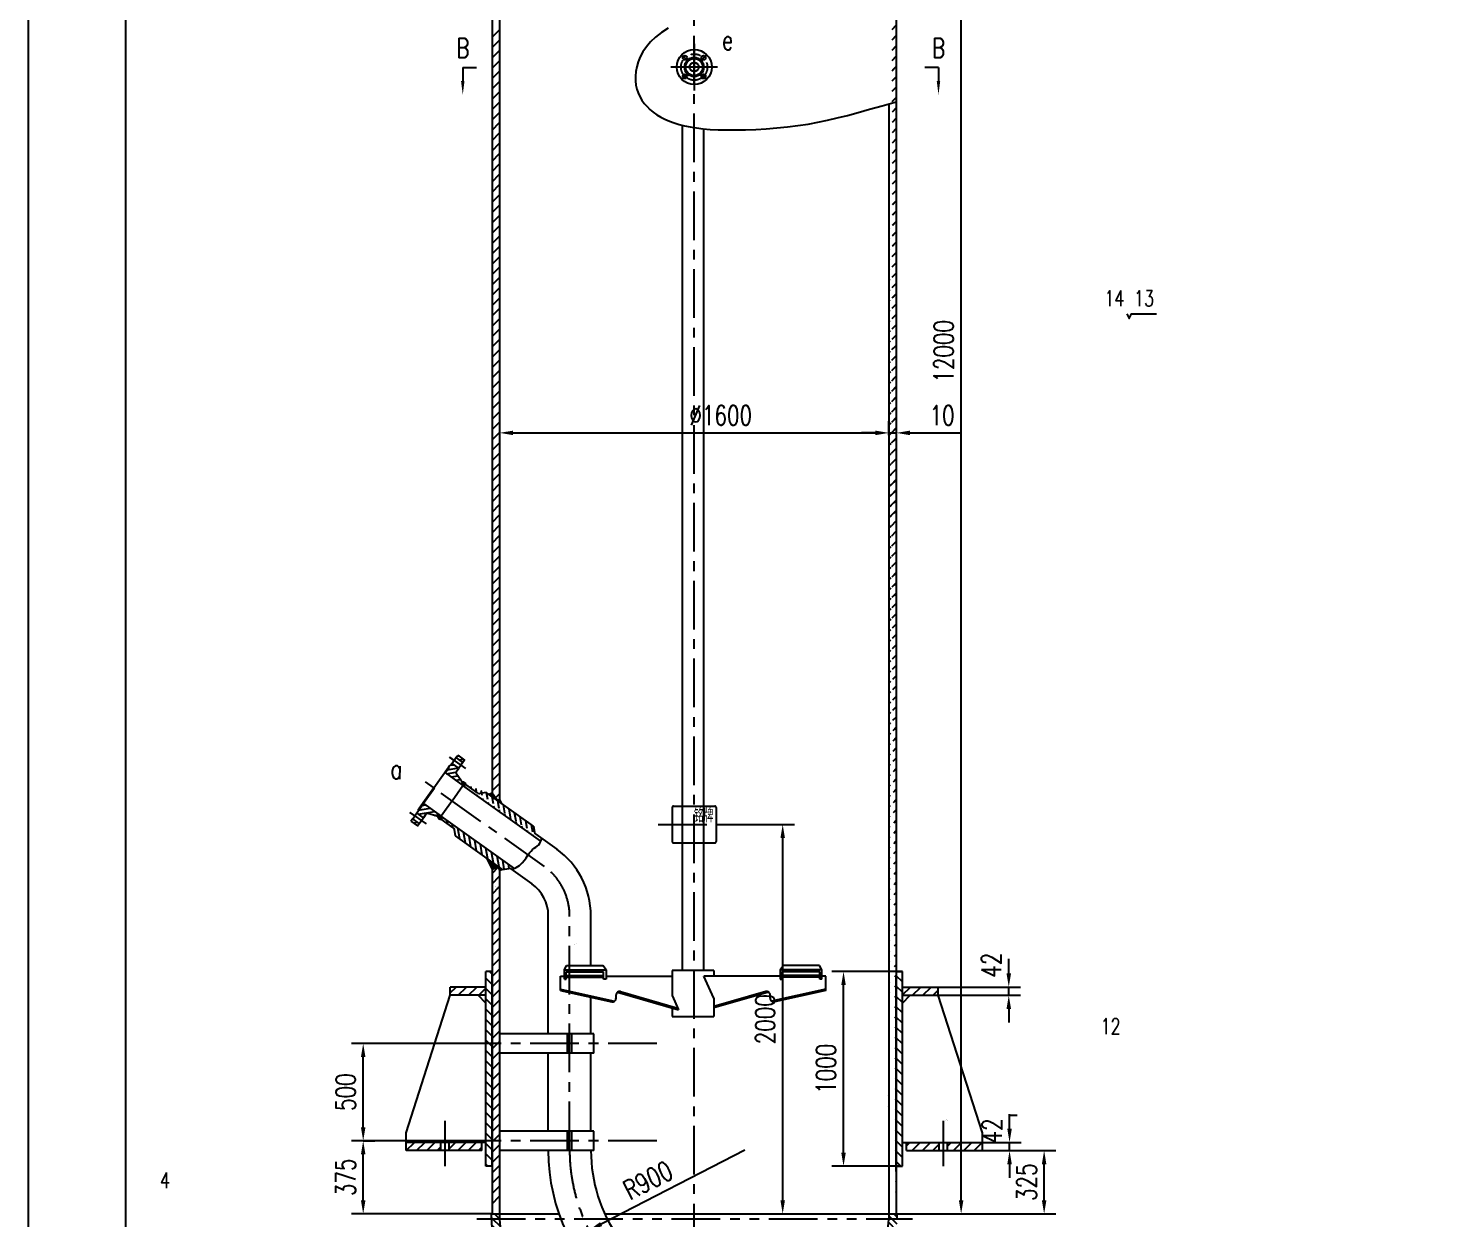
# Model space of a CAD drawing. Header units: millimetres. Extents: x 0 to 11880, y 0 to 16820.
# Drawn here: x 0 to 7265, y 4334 to 10449 of the extents above; entities that cross this region are included whole.
import ezdxf
from ezdxf.enums import TextEntityAlignment as Align

# ---------------------------------------------------------------- set-up
doc = ezdxf.new("R2010")
doc.units = ezdxf.units.MM
doc.header["$LTSCALE"] = 200
doc.header["$MEASUREMENT"] = 0
doc.linetypes.add('CENTER', pattern=[2, 1.25, -0.25, 0.25, -0.25])
doc.linetypes.add('PHANTOM', pattern=[2.5, 1.25, -0.25, 0.25, -0.25, 0.25, -0.25])
doc.layers.get('0').update_dxf_attribs({"linetype": 'CONTINUOUS'})
doc.layers.get('DEFPOINTS').update_dxf_attribs({"linetype": 'CONTINUOUS'})
for name, color, linetype in [('YHBORD', 7, 'CONTINUOUS'), ('YHCENTER', 4, 'CENTER'), ('YHDIM', 1, 'CONTINUOUS'), ('YHJH', 1, 'CONTINUOUS'), ('YHPHANTOM', 6, 'PHANTOM'), ('YHPMX', 1, 'CONTINUOUS'), ('YHSOLID', 7, 'CONTINUOUS'), ('YHTHIN', 1, 'CONTINUOUS')]:
    doc.layers.add(name, color=color, linetype=linetype)
doc.styles.add('UMHZ', font='ROMANS.shx', dxfattribs={"width": 0.75, "bigfont": 'gbcbig.shx'})
doc.dimstyles.get("Standard").update_dxf_attribs({"dimtxt": 0.18, "dimasz": 0.18, "dimexe": 0.18, "dimexo": 0.0625, "dimgap": 0.09, "dimtad": 0, "dimtih": 1, "dimtoh": 1, "dimdec": 4, "dimzin": 0, "dimdsep": 46, "dimtxsty": 'Standard', "dimcen": 0.09, "dimadec": 0, "dimazin": 0, "dimtfac": 1, "dimtdec": 4, "dimtofl": 0, "dimtmove": 0, "dimatfit": 3, "dimfxl": 0, "dimtolj": 1, "dimtzin": 0, "dimarcsym": 0})
pattern_1 = [(9.49962, (22137.301, 9903.055), (3.30082, -19.725734), [])]
pattern_2 = [(99.4996, (5477.725, 2396.76), (-24.65717, -4.12602), [])]
pattern_3 = [(45, (-434.774, 1222.16), (-26.5165, 26.5165), [])]
pattern_4 = [(135, (263.512, 1222.16), (-17.67767, -17.67767), [])]

# ---------------------------------------------------------------- blocks, each defined once
blk = doc.blocks.new('A$C45862EBF')
at = {"layer": 'YHCENTER'}
for p, q in [((120, 240), (120, 0)), ((60, 180), (84.6, 155.4)), ((180, 180), (155.4, 155.4)), ((240, 120), (0, 120)), ((60, 60), (84.6, 84.6)), ((180, 60), (155.4, 84.6))]:
    blk.add_line(p, q, dxfattribs=at)
blk.add_circle((120, 120), 67.5, dxfattribs=at)
at = {"layer": 'YHSOLID'}
for centre, radius in [((120, 120), 90), ((72.3, 167.7), 11), ((120, 120), 49.5), ((120, 120), 44), ((167.7, 167.7), 11), ((72.3, 72.3), 11), ((120, 120), 23.5), ((167.7, 72.3), 11)]:
    blk.add_circle(centre, radius, dxfattribs=at)
blk = doc.blocks.new('*D101')
at = {"layer": 'DEFPOINTS', "color": 0}
for p in [(4964.3, 4683.5), (5217.8, 4683.5), (4526.3, 4358.5)]:
    blk.add_point(p, dxfattribs=at)
at = {"layer": 'YHDIM', "color": 1, "lineweight": -2}
for p, q in [((4964.3, 4683.5), (5277.8, 4683.5)), ((5217.8, 4428.5), (5217.8, 4613.5)), ((4526.3, 4358.5), (5277.8, 4358.5))]:
    blk.add_line(p, q, dxfattribs=at)
at = {"layer": 'YHDIM', "color": 1}
for points in [[(5206.1, 4613.5), (5229.4, 4613.5), (5217.8, 4683.5)], [(5206.1, 4428.5), (5229.4, 4428.5), (5217.8, 4358.5)]]:
    blk.add_solid(points, dxfattribs=at)
blk = doc.blocks.new('*D102')
at = {"layer": 'DEFPOINTS', "color": 0}
for p in [(4187.3, 5603.5), (4490.4, 5603.5), (4482, 4603.5)]:
    blk.add_point(p, dxfattribs=at)
at = {"layer": 'YHDIM', "color": 1, "lineweight": -2}
for p, q in [((4490.4, 5603.5), (4127.3, 5603.5)), ((4187.3, 4673.5), (4187.3, 5533.5)), ((4482, 4603.5), (4127.3, 4603.5))]:
    blk.add_line(p, q, dxfattribs=at)
at = {"layer": 'YHDIM', "color": 1}
for points in [[(4175.6, 5533.5), (4199, 5533.5), (4187.3, 5603.5)], [(4175.6, 4673.5), (4199, 4673.5), (4187.3, 4603.5)]]:
    blk.add_solid(points, dxfattribs=at)
blk = doc.blocks.new('*D103')
at = {"layer": 'DEFPOINTS', "color": 0}
for p in [(4900.4, 4725.5), (5040.1, 4725.5), (4900.4, 4683.5)]:
    blk.add_point(p, dxfattribs=at)
at = {"layer": 'YHDIM', "color": 1, "lineweight": -2}
for p, q in [((5040.1, 4795.5), (5040.1, 4865.5)), ((5040.1, 4865.5), (5080.1, 4865.5)), ((4900.4, 4725.5), (5100.1, 4725.5)), ((5040.1, 4683.5), (5040.1, 4725.5)), ((4900.4, 4683.5), (5100.1, 4683.5)), ((5040.1, 4613.5), (5040.1, 4543.5))]:
    blk.add_line(p, q, dxfattribs=at)
at = {"layer": 'YHDIM', "color": 1}
for points in [[(5028.5, 4795.5), (5051.8, 4795.5), (5040.1, 4725.5)], [(5028.5, 4613.5), (5051.8, 4613.5), (5040.1, 4683.5)]]:
    blk.add_solid(points, dxfattribs=at)
blk = doc.blocks.new('*D104')
at = {"layer": 'DEFPOINTS', "color": 0}
for p in [(4673.4, 5523.5), (5036.2, 5523.5), (4673.4, 5481.5)]:
    blk.add_point(p, dxfattribs=at)
at = {"layer": 'YHDIM', "color": 1, "lineweight": -2}
for p, q in [((5036.2, 5593.5), (5036.2, 5663.5)), ((4673.4, 5523.5), (5096.2, 5523.5)), ((5036.2, 5481.5), (5036.2, 5523.5)), ((4673.4, 5481.5), (5096.2, 5481.5)), ((5036.2, 5411.5), (5036.2, 5341.5))]:
    blk.add_line(p, q, dxfattribs=at)
at = {"layer": 'YHDIM', "color": 1}
for points in [[(5024.6, 5593.5), (5047.9, 5593.5), (5036.2, 5523.5)], [(5024.6, 5411.5), (5047.9, 5411.5), (5036.2, 5481.5)]]:
    blk.add_solid(points, dxfattribs=at)
blk = doc.blocks.new('*D105')
at = {"layer": 'DEFPOINTS', "color": 0}
for p in [(1720.3, 4733.5), (2420.4, 4733.5), (2378.4, 4358.5)]:
    blk.add_point(p, dxfattribs=at)
at = {"layer": 'YHDIM', "color": 1, "lineweight": -2}
for p, q in [((2420.4, 4733.5), (1660.3, 4733.5)), ((1720.3, 4428.5), (1720.3, 4663.5)), ((2378.4, 4358.5), (1660.3, 4358.5))]:
    blk.add_line(p, q, dxfattribs=at)
at = {"layer": 'YHDIM', "color": 1}
for points in [[(1708.6, 4663.5), (1732, 4663.5), (1720.3, 4733.5)], [(1708.6, 4428.5), (1732, 4428.5), (1720.3, 4358.5)]]:
    blk.add_solid(points, dxfattribs=at)
blk = doc.blocks.new('*D106')
at = {"layer": 'DEFPOINTS', "color": 0}
for p in [(1720.3, 5233.5), (2350.4, 5233.5), (1720.3, 4733.5)]:
    blk.add_point(p, dxfattribs=at)
at = {"layer": 'YHDIM', "color": 1, "lineweight": -2}
for p, q in [((2350.4, 5233.5), (1660.3, 5233.5)), ((1720.3, 4803.5), (1720.3, 5163.5)), ((1720.3, 4733.5), (1780.3, 4733.5))]:
    blk.add_line(p, q, dxfattribs=at)
at = {"layer": 'YHDIM', "color": 1}
for points in [[(1708.6, 5163.5), (1732, 5163.5), (1720.3, 5233.5)], [(1708.6, 4803.5), (1732, 4803.5), (1720.3, 4733.5)]]:
    blk.add_solid(points, dxfattribs=at)
blk = doc.blocks.new('*D114')
at = {"layer": 'DEFPOINTS', "color": 0}
for p in [(3533.9, 6358.5), (3875, 6358.5), (3420.4, 4358.5)]:
    blk.add_point(p, dxfattribs=at)
at = {"layer": 'YHDIM', "color": 1, "lineweight": -2}
for p, q in [((3533.9, 6358.5), (3935, 6358.5)), ((3875, 4428.5), (3875, 6288.5)), ((3420.4, 4358.5), (3935, 4358.5))]:
    blk.add_line(p, q, dxfattribs=at)
at = {"layer": 'YHDIM', "color": 1}
for points in [[(3863.4, 6288.5), (3886.7, 6288.5), (3875, 6358.5)], [(3863.4, 4428.5), (3886.7, 4428.5), (3875, 4358.5)]]:
    blk.add_solid(points, dxfattribs=at)
blk = doc.blocks.new('*D118')
at = {"layer": 'DEFPOINTS', "color": 0}
for p in [(2420.4, 8373), (4420.4, 8370.4), (4420.4, 8357.8)]:
    blk.add_point(p, dxfattribs=at)
at = {"layer": 'YHDIM', "color": 1, "lineweight": -2}
for p, q in [((4420.4, 8357.8), (4420.4, 8430.4)), ((2420.4, 8373), (2420.4, 8310.4)), ((2490.4, 8370.4), (4350.4, 8370.4))]:
    blk.add_line(p, q, dxfattribs=at)
at = {"layer": 'YHDIM', "color": 1}
for points in [[(2490.4, 8382), (2490.4, 8358.7), (2420.4, 8370.4)], [(4350.4, 8382), (4350.4, 8358.7), (4420.4, 8370.4)]]:
    blk.add_solid(points, dxfattribs=at)
blk = doc.blocks.new('*D119')
at = {"layer": 'DEFPOINTS', "color": 0, "ltscale": 100}
for p in [(4420.4, 8370.4), (4458.4, 8395.8), (4458.4, 8370.4)]:
    blk.add_point(p, dxfattribs=at)
at = {"layer": 'YHDIM', "color": 1, "lineweight": -2, "ltscale": 100}
for p, q in [((4420.4, 8370.4), (4420.4, 8430.4)), ((4350.4, 8370.4), (4280.4, 8370.4)), ((4420.4, 8370.4), (4458.4, 8370.4)), ((4458.4, 8395.8), (4458.4, 8310.4)), ((4528.4, 8370.4), (4789.1, 8370.4))]:
    blk.add_line(p, q, dxfattribs=at)
at = {"layer": 'YHDIM', "color": 1, "ltscale": 100}
for points in [[(4350.4, 8382), (4350.4, 8358.7), (4420.4, 8370.4)], [(4528.4, 8382), (4528.4, 8358.7), (4458.4, 8370.4)]]:
    blk.add_solid(points, dxfattribs=at)
at = {"layer": 'YHDIM', "color": 3, "ltscale": 100, "insert": (4693.8, 8460.4), "char_height": 100, "attachment_point": 5, "style": 'UMHZ'}
blk.add_mtext('10', dxfattribs=at)
blk = doc.blocks.new('*D120')
at = {"layer": 'DEFPOINTS', "color": 0}
for p in [(3680.4, 4685.5), (2880, 4273.9)]:
    blk.add_point(p, dxfattribs=at)
at = {"layer": 'YHDIM', "color": 1, "lineweight": -2}
blk.add_line((3680.4, 4685.5), (2942.3, 4305.9), dxfattribs=at)
at = {"layer": 'YHDIM', "color": 1}
blk.add_solid([(2937, 4316.3), (2947.6, 4295.6), (2880, 4273.9)], dxfattribs=at)
at = {"layer": 'YHDIM', "color": 3, "insert": (3183.4, 4531.1), "char_height": 100, "attachment_point": 5, "rotation": 27.21559, "style": 'UMHZ'}
blk.add_mtext('R900', dxfattribs=at)
blk = doc.blocks.new('*D121')
at = {"layer": 'DEFPOINTS', "color": 0}
for p in [(4344.5, 14974.5), (4791.5, 14974.5), (4344.5, 4358.5)]:
    blk.add_point(p, dxfattribs=at)
at = {"layer": 'YHSOLID', "color": 1, "lineweight": -2}
for p, q in [((4344.5, 14974.5), (4851.5, 14974.5)), ((4791.5, 4428.5), (4791.5, 14904.5)), ((4344.5, 4358.5), (4851.5, 4358.5))]:
    blk.add_line(p, q, dxfattribs=at)
at = {"layer": 'YHSOLID', "color": 1}
for points in [[(4779.8, 14904.5), (4803.1, 14904.5), (4791.5, 14974.5)], [(4779.8, 4428.5), (4803.1, 4428.5), (4791.5, 4358.5)]]:
    blk.add_solid(points, dxfattribs=at)
at = {"layer": 'YHSOLID', "color": 3, "insert": (4701.5, 8789.3), "char_height": 100, "attachment_point": 5, "rotation": 90, "style": 'UMHZ'}
blk.add_mtext('12000', dxfattribs=at)

msp = doc.modelspace()

# ---------------------------------------------------------------- hatches: boundary and pattern name
at = {"layer": 'YHPMX'}
h = msp.add_hatch(dxfattribs=at)
h.set_pattern_fill('LINE', color=256, scale=300, angle=45, style=0)
h.set_pattern_definition(pattern_3)
edge = h.paths.add_edge_path()
edge.add_line((4458.4, 14974.54), (4458.4, 4358.54))
edge.add_line((4420.4, 14974.54), (4420.4, 10710.38))
h = msp.add_hatch(dxfattribs=at)
h.set_pattern_fill('LINE', color=256, scale=300, angle=45, style=0)
h.set_pattern_definition(pattern_3)
edge = h.paths.add_edge_path()
edge.add_line((4420.4, 10059.9), (4420.4, 4333.54))
edge.add_line((4458.4, 14974.54), (4458.4, 4358.54))
h = msp.add_hatch(dxfattribs=at)
h.set_pattern_fill('ANSI37', color=256, scale=10, angle=54.499615, style=0)
h.set_pattern_definition([(189.499615, (7856.096, 5731.0654), (-0.20630123, 1.2328584), []), (99.499615, (7856.096, 5731.0654), (1.2328584, 0.20630123), [])])
h.paths.add_polyline_path([(2248.02, 6564.29, 0.4510519), (2232.14, 6575.62), (2232.56, 6559.41)])
h = msp.add_hatch(dxfattribs=at)
h.set_pattern_fill('LINE', color=256, scale=200, angle=99.499615, style=0)
h.set_pattern_definition(pattern_2)
edge = h.paths.add_edge_path()
edge.add_line((2594.86, 6350.05), (2352.61, 6522.85))
edge.add_arc((2318.6, 6532.37), 15, 234.499615, 279.499615)
edge.add_line((2309.89, 6520.16), (2248.02, 6564.29))
edge.add_line((2352.61, 6522.85), (2321.08, 6517.58))
edge.add_line((2633.34, 6273.47), (2232.53, 6559.37))
edge.add_line((2606.22, 6308.78), (2714.22, 6231.75))
edge.add_arc((2614.94, 6320.99), 15, 189.499616, 234.499616)
edge.add_line((2594.86, 6350.05), (2600.14, 6318.52))
at = {"layer": 'YHPMX', "ltscale": 100}
h = msp.add_hatch(dxfattribs=at)
h.set_pattern_fill('ANSI31', color=256, style=0)
h.set_pattern_definition([(45, (-413.7415, 0), (-0.0883883476, 0.0883883476), [])])
h.paths.add_polyline_path([(2382.4, 6520.32), (2365.75, 6513.48), (2407.93, 6483.39)])
h.paths.add_polyline_path([(2420.4, 6486.77), (2407.93, 6483.39), (2428.3, 6468.86)])
h.paths.add_polyline_path([(2351.57, 6188.26), (2382.4, 6127.93), (2410.87, 6144.27), (2413.23, 6142.57), (2420.4, 6122.11), (2434.04, 6129.43)])
at = {"layer": 'YHPMX'}
h = msp.add_hatch(dxfattribs=at)
h.set_pattern_fill('ANSI37', color=256, scale=10, angle=54.499615, style=0)
h.set_pattern_definition([(99.499615, (4734.4181, 1354.6965), (-1.2328584, -0.20630123), []), (189.499615, (4734.4181, 1354.6965), (0.20630123, -1.2328584), [])])
h.paths.add_polyline_path([(2120.42, 6402.21), (2104.97, 6397.32, 0.4510519), (2120.84, 6386)])
h = msp.add_hatch(dxfattribs=at)
h.set_pattern_fill('LINE', color=256, scale=200, angle=99.499615, style=0)
h.set_pattern_definition(pattern_2)
edge = h.paths.add_edge_path()
edge.add_line((2484.41, 6126.67), (2497.64, 6133.2))
edge.add_line((2497.64, 6133.2), (2120.48, 6402.23))
edge.add_line((2120.48, 6402.23), (2120.42, 6402.21))
edge.add_line((2120.42, 6402.21), (2120.84, 6386))
edge.add_line((2120.84, 6386), (2182.72, 6341.87))
edge.add_arc((2174, 6329.66), 15, 9.499615, 54.499615, ccw=False)
edge.add_line((2188.8, 6332.13), (2194.08, 6300.6))
edge.add_line((2194.08, 6300.6), (2436.33, 6127.8))
edge.add_line((2436.33, 6127.8), (2467.86, 6133.07))
edge.add_arc((2470.34, 6118.28), 15, 54.499616, 99.499616, ccw=False)
edge.add_line((2479.05, 6130.49), (2484.41, 6126.67))
h = msp.add_hatch(dxfattribs=at)
h.set_pattern_fill('LINE', color=256, scale=300, angle=135, style=0)
h.set_pattern_definition([(135, (-434.774, 1247.16), (-26.5165, -26.5165), [])])
h.paths.add_polyline_path([(2382.4, 5233.54), (2350.4, 5233.54), (2350.4, 4733.54), (2382.4, 4733.54)])
h.paths.add_polyline_path([(2382.4, 5603.54), (2350.4, 5603.54), (2350.4, 5233.54), (2382.4, 5233.54)])
h.paths.add_polyline_path([(2350.4, 4603.54), (2382.4, 4603.54), (2382.4, 4733.54), (2350.4, 4733.54)])
h.paths.add_polyline_path([(4490.4, 5603.54), (4458.4, 5603.54), (4458.4, 4603.54), (4490.4, 4603.54)])
h = msp.add_hatch(dxfattribs=at)
h.set_pattern_fill('LINE', color=256, scale=300, angle=45, style=0)
h.set_pattern_definition([(45, (-434.774, 1247.16), (-26.5165, 26.5165), [])])
h.paths.add_polyline_path([(2350.4, 5481.54), (2350.4, 5523.54), (2167.4, 5523.54), (2167.4, 5481.54)])
h.paths.add_polyline_path([(2330.4, 4683.54), (2330.4, 4725.54), (2161.4, 4725.54), (2161.4, 4683.54)])
h.paths.add_polyline_path([(1940.4, 4725.54), (1940.4, 4683.54), (2119.4, 4683.54), (2119.4, 4725.54)])
h.paths.add_polyline_path([(4679.4, 4683.54), (4679.4, 4725.54), (4510.4, 4725.54), (4510.4, 4683.54)])
h.paths.add_polyline_path([(4900.4, 4683.54), (4900.4, 4725.54), (4721.4, 4725.54), (4721.4, 4683.54)])
h.paths.add_polyline_path([(4490.4, 5523.54), (4490.4, 5481.54), (4673.39, 5481.54), (4673.39, 5523.54)])
h = msp.add_hatch(dxfattribs=at)
h.set_pattern_fill('LINE', color=256, scale=200, angle=135, style=0)
h.set_pattern_definition(pattern_4)
h.paths.add_polyline_path([(4420.4, 4358.54), (4420.4, 4333.54), (4462.4, 4333.54), (4462.4, 4358.54)])
h.paths.add_polyline_path([(2378.4, 4358.54), (2378.4, 4333.54), (2420.4, 4333.54), (2420.4, 4358.54)])
h = msp.add_hatch(dxfattribs=at)
h.set_pattern_fill('LINE', color=256, scale=200, angle=135, style=0)
h.set_pattern_definition(pattern_4)
edge = h.paths.add_edge_path()
edge.add_spline(control_points=[(3684.72, 3808.94), (3696.84, 3810.56), (3708.9, 3812.3), (3765.57, 3821.02), (3809.34, 3829.43), (3893.47, 3849.01), (3933.88, 3860.11), (4011.31, 3884.92), (4048.35, 3898.6), (4120.54, 3929.21), (4155.49, 3946.26), (4225.96, 3985.86), (4260.63, 4008.85), (4322.66, 4057.9), (4350.02, 4083.96), (4386.71, 4127.27), (4398.77, 4143.59), (4419.94, 4177.08), (4429.06, 4194.24), (4442.61, 4225.71), (4447.61, 4239.89), (4455.5, 4268.57), (4458.39, 4283.07), (4461.66, 4309.58), (4462.4, 4321.56), (4462.4, 4333.54)], knot_values=[1.8325176, 1.8325176, 1.8325176, 1.8325176, 1.8693223, 1.8693223, 2.0063448, 2.0063448, 2.1406468, 2.1406468, 2.2740956, 2.2740956, 2.4144786, 2.4144786, 2.5777346, 2.5777346, 2.7409906, 2.7409906, 2.8353089, 2.8353089, 2.9296273, 2.9296273, 3.0048379, 3.0048379, 3.0800486, 3.0800486, 3.1415926, 3.1415926, 3.1415926, 3.1415926], degree=3, periodic=0)
edge.add_line((4462.4, 4333.54), (4462.4, 4333.54))
edge.add_line((4462.4, 4333.54), (4420.4, 4333.54))
edge.add_ellipse((3420.4, 4333.54), major_axis=(-1000, 0), ratio=0.5, start_angle=90, end_angle=180, ccw=False)
edge.add_line((3695.16, 3852.84), (3679.48, 3825.69))
edge.add_arc((3672.17, 3828.94), 8, 271.640107, 336.072745, ccw=False)
edge.add_line((3672.4, 3820.94), (3672.4, 3818.94))
edge.add_arc((3672.62, 3810.94), 8, 35.698613, 91.610019, ccw=False)
edge.add_line((3679.12, 3815.61), (3684.72, 3808.94))
edge = h.paths.add_edge_path()
edge.add_spline(control_points=[(2378.4, 4333.54), (2378.4, 4320.8), (2379.23, 4308.06), (2382.9, 4280.07), (2386.12, 4264.85), (2394.86, 4234.79), (2400.4, 4219.94), (2413.67, 4190.74), (2421.41, 4176.39), (2438.95, 4148.29), (2448.76, 4134.52), (2470.33, 4107.64), (2482.1, 4094.52), (2520.16, 4056.16), (2549.22, 4031.95), (2613.93, 3986.5), (2649.57, 3965.26), (2717.74, 3930.57), (2749.09, 3916.46), (2814.77, 3890.31), (2849.1, 3878.27), (2925.14, 3854.92), (2967.21, 3843.93), (3054.49, 3824.83), (3099.74, 3816.77), (3149.25, 3809.87), (3152.66, 3809.4), (3156.08, 3808.94)], knot_values=[0, 0, 0, 0, 0.0654527, 0.0654527, 0.1444751, 0.1444751, 0.2234975, 0.2234975, 0.3025199, 0.3025199, 0.3815423, 0.3815423, 0.4605647, 0.4605647, 0.6186094, 0.6186094, 0.7766542, 0.7766542, 0.8983135, 0.8983135, 1.0199727, 1.0199727, 1.1583074, 1.1583074, 1.2986968, 1.2986968, 1.309076, 1.309076, 1.309076, 1.309076], degree=3, periodic=0)
edge.add_line((3156.08, 3808.94), (3161.68, 3815.61))
edge.add_arc((3168.17, 3810.94), 8, 88.389981, 144.301387, ccw=False)
edge.add_line((3168.4, 3818.94), (3168.4, 3820.94))
edge.add_arc((3168.63, 3828.94), 8, 203.927255, 268.359893, ccw=False)
edge.add_line((3161.32, 3825.69), (3145.68, 3852.78))
edge.add_ellipse((3420.4, 4333.54), major_axis=(-1000, 0), ratio=0.5, start_angle=0, end_angle=74.054474, ccw=False)
edge.add_line((2420.4, 4333.54), (2378.4, 4333.54))
at = {"layer": 'YHTHIN'}
h = msp.add_hatch(dxfattribs=at)
h.set_pattern_fill('U', color=256, scale=20, angle=99.499615, style=0, pattern_type=0)
h.set_pattern_definition(pattern_1)
h.paths.add_polyline_path([(2206.62, 6714.2), (2240.81, 6689.81), (2232.1, 6677.59), (2197.91, 6701.98)])
h.paths.add_polyline_path([(1965.63, 6376.34), (1999.82, 6351.95), (2008.53, 6364.16), (1974.34, 6388.55)])
h = msp.add_hatch(dxfattribs=at)
h.set_pattern_fill('U', color=256, scale=20, angle=99.499615, style=0, pattern_type=0)
h.set_pattern_definition(pattern_1)
edge = h.paths.add_edge_path()
edge.add_line((2228.71, 6578.13), (2227.39, 6579.07))
edge.add_ellipse((2232.04, 6585.58), major_axis=(-1.32, 7.89), ratio=1, start_angle=115.464924, end_angle=135, ccw=False)
edge.add_line((2225.48, 6581), (2197.89, 6620.45))
edge.add_ellipse((2204.44, 6625.04), major_axis=(-1.32, 7.89), ratio=1, start_angle=45, end_angle=115.464924, ccw=False)
edge.add_line((2197.93, 6629.68), (2211.2, 6648.29))
edge.add_line((2211.2, 6648.29), (2177.01, 6672.68))
edge.add_line((2177.01, 6672.68), (2167.71, 6659.65))
edge.add_line((2167.71, 6659.65), (2164.87, 6661.68))
edge.add_line((2164.87, 6661.68), (2158.77, 6653.14))
edge.add_line((2158.77, 6653.14), (2161.62, 6651.1))
edge.add_line((2161.62, 6651.1), (2142.19, 6623.87))
edge.add_line((2142.19, 6623.87), (2231.74, 6559.99))
edge.add_line((2231.74, 6559.99), (2228.71, 6578.13))
edge = h.paths.add_edge_path()
edge.add_line((2101.48, 6399.75), (2100.16, 6400.7))
edge.add_ellipse((2095.51, 6394.18), major_axis=(-7.89, -1.32), ratio=1, start_angle=225, end_angle=244.535077)
edge.add_line((2097.71, 6401.87), (2051.42, 6415.12))
edge.add_ellipse((2049.22, 6407.43), major_axis=(-1.32, 7.89), ratio=1, start_angle=334.535077, end_angle=405)
edge.add_line((2042.71, 6412.07), (2029.44, 6393.47))
edge.add_line((2029.44, 6393.47), (1995.24, 6417.86))
edge.add_line((1995.24, 6417.86), (2004.54, 6430.89))
edge.add_line((2004.54, 6430.89), (2001.69, 6432.92))
edge.add_line((2001.69, 6432.92), (2007.78, 6441.47))
edge.add_line((2007.78, 6441.47), (2010.63, 6439.43))
edge.add_line((2010.63, 6439.43), (2030.06, 6466.67))
edge.add_line((2030.06, 6466.67), (2119.61, 6402.79))
edge.add_line((2119.61, 6402.79), (2101.48, 6399.75))

# ---------------------------------------------------------------- linework, layer by layer
at = {"color": 7, "lineweight": 25}
for p, q in [((2753.37, 5612.7), (2765.21, 5635.12)), ((2753.37, 5563.33), (2753.37, 5612.7)), ((2753.37, 5612.7), (2967.57, 5612.7)), ((2763.6, 5563.33), (2763.6, 5601)), ((2763.6, 5601), (2955.26, 5601)), ((2765.21, 5635.12), (2951.3, 5635.12)), ((2967.57, 5612.7), (2951.3, 5635.12)), ((2955.26, 5563.33), (2955.26, 5601)), ((2967.57, 5612.7), (2967.57, 5563.33)), ((3522.09, 5609.27), (3307.05, 5609.27)), ((3307.05, 5609.27), (3307.05, 5480.39)), ((3522.09, 5609.27), (3522.09, 5579.22)), ((3861.57, 5612.7), (3877.83, 5635.12)), ((3861.57, 5612.7), (3861.57, 5563.33)), ((4075.77, 5612.7), (3861.57, 5612.7)), ((3873.87, 5563.33), (3873.87, 5601)), ((4065.53, 5601), (3873.87, 5601)), ((4063.92, 5635.12), (3877.83, 5635.12)), ((4075.77, 5612.7), (4063.92, 5635.12)), ((4065.53, 5563.33), (4065.53, 5601)), ((4075.77, 5563.33), (4075.77, 5612.7)), ((2733.06, 5579.22), (2753.37, 5579.22)), ((2733.06, 5506.71), (2733.06, 5579.22)), ((2753.37, 5563.33), (2763.6, 5563.33)), ((2763.6, 5582.11), (2955.26, 5582.11)), ((2763.6, 5573.65), (2955.26, 5573.65)), ((2967.57, 5563.33), (2955.26, 5563.33)), ((2967.57, 5579.22), (3307.05, 5579.22)), ((3861.57, 5579.22), (3470.16, 5579.22)), ((3522.09, 5465.73), (3470.16, 5579.22)), ((3861.57, 5563.33), (3873.87, 5563.33)), ((4065.53, 5582.11), (3873.87, 5582.11)), ((4065.53, 5573.65), (3873.87, 5573.65)), ((4075.77, 5563.33), (4065.53, 5563.33)), ((4096.07, 5579.22), (4075.77, 5579.22)), ((4096.07, 5506.71), (4096.07, 5579.22)), ((2733.06, 5512.82), (3011.37, 5451.42)), ((2733.06, 5506.71), (2997.06, 5448.47)), ((3018.81, 5465.94), (3018.81, 5483.04)), ((3026.57, 5497.78), (3340.54, 5407.19)), ((3041.66, 5500.23), (3336.89, 5415.17)), ((3307.05, 5480.39), (3340.54, 5407.19)), ((3787.48, 5500.23), (3522.09, 5423.77)), ((3802.56, 5497.78), (3522.09, 5416.85)), ((3522.09, 5465.73), (3522.09, 5416.85)), ((3810.32, 5465.94), (3810.32, 5483.04)), ((4096.07, 5512.82), (3817.76, 5451.42)), ((4096.07, 5506.71), (3832.07, 5448.47)), ((3307.05, 5416.85), (3307.05, 5372.83)), ((3522.09, 5416.85), (3522.09, 5372.83)), ((3307.05, 5372.83), (3522.09, 5372.83))]:
    msp.add_line(p, q, dxfattribs=at)
for centre, start, end in [((3000.92, 5465.94), 257.559934, 0), ((3036.7, 5483.04), 73.928607, 180), ((3792.43, 5483.04), 0, 106.071393), ((3828.22, 5465.94), 180, 282.440066)]:
    msp.add_arc(centre, 17.89, start, end, dxfattribs=at)
at = {"layer": 'YHBORD'}
for p, q in [((2231.73, 10247.36), (2301.73, 10247.36)), ((4675.16, 10247.36), (4605.16, 10247.36))]:
    msp.add_line(p, q, dxfattribs=at)
at = {"layer": 'YHBORD', "color": 1}
msp.add_lwpolyline([(0, 0), (11880, 0), (11880, 16820), (0, 16820)], close=True, dxfattribs=at)
at = {"layer": 'YHBORD'}
msp.add_lwpolyline([(500, 200), (11680, 200), (11680, 16620), (500, 16620)], close=True, dxfattribs=at)
at = {"layer": 'YHCENTER'}
for p, q in [((3420.4, 3360.63), (3420.4, 15858.22)), ((2650.66, 6142.58), (2004.97, 6603.15)), ((3236.1, 6358.54), (3593.03, 6358.54)), ((2780.4, 4685.53), (2780.4, 5890.64)), ((3228.2, 5233.54), (2234.3, 5233.54)), ((2140.4, 4604.03), (2140.4, 4835.9)), ((4700.4, 4604.03), (4700.4, 4835.9)), ((3228.2, 4733.54), (2234.3, 4733.54))]:
    msp.add_line(p, q, dxfattribs=at)
for points in [[(2187.46, 6687.33), (2163.04, 6704.75), (2246.07, 6645.52)], [(1984.79, 6403.21), (1960.37, 6420.63), (2043.41, 6361.39)]]:
    msp.add_lwpolyline(points, dxfattribs=at)
for centre, radius, start, end in [((2470.9, 5890.64), 309.5, 360, 54.499616), ((3680.4, 4685.53), 900, 180, 223.761743)]:
    msp.add_arc(centre, radius, start, end, dxfattribs=at)
at = {"layer": 'YHDIM'}
for p, q in [((4528.4, 8370.38), (4603.4, 8370.38)), ((5036.24, 5593.54), (5036.24, 5668.54)), ((5040.14, 4795.54), (5040.14, 4870.54)), ((4462.4, 4358.54), (4526.32, 4358.54))]:
    msp.add_line(p, q, dxfattribs=at)
at = {"layer": 'YHJH'}
for points in [[(3455.88, 10183.85, 0.4, 0.4, 229.1816636), (3455.84, 10183.79, 0, 0, 0), (5514.79, 8981.67, 0, 0, 0), (5514.79, 8981.67, 0, 0, 0), (5642.79, 8981.67, 0, 0, 0)], [(2402.54, 6036.26, 0.4, 0.4, 229.1816636), (2402.49, 6036.31, 0, 0, 0), (765.02, 4454.17, 0, 0, 0), (765.02, 4454.17, 0, 0, 0), (612.04, 4452.31, 0, 0, 0)], [(2815.28, 5742.48, 0.4, 0.4, 229.1816636), (2815.27, 5742.41, 0, 0, 0), (5495.39, 5242.3, 0, 0, 0), (5495.39, 5242.3, 0, 0, 0), (5623.39, 5242.3, 0, 0, 0)], [(4717.95, 4835.78, 0.4, 0.4, 229.1816636), (4717.89, 4835.74, 0, 0, 0), (5514.79, 3803.87, 0, 0, 0), (5514.79, 3803.87, 0, 0, 0), (5706.79, 3803.87, 0, 0, 0)]]:
    msp.add_lwpolyline(points, format="xyseb", dxfattribs=at)
msp.add_lwpolyline([(5642.79, 8981.67), (5654.79, 8957.67), (5666.79, 8981.67), (5666.79, 8981.67), (5794.79, 8981.67)], dxfattribs=at)
at = {"layer": 'YHPHANTOM'}
for p, q in [((3306.88, 6445.23), (3306.88, 6271.86)), ((3314.88, 6453.23), (3525.92, 6453.23)), ((3533.92, 6445.23), (3533.92, 6271.86)), ((3314.88, 6263.86), (3525.92, 6263.86)), ((2304.37, 4333.54), (4541.91, 4333.54))]:
    msp.add_line(p, q, dxfattribs=at)
for centre, start, end in [((3314.88, 6445.23), 90, 180), ((3525.92, 6445.23), 360, 90), ((3314.88, 6271.86), 180, 270), ((3525.92, 6271.86), 270, 0)]:
    msp.add_arc(centre, 8, start, end, dxfattribs=at)
at = {"layer": 'YHPMX'}
for p, q in [((2382.4, 10403.29), (2420.4, 10441.29)), ((2382.4, 10350.26), (2420.4, 10388.26)), ((2382.4, 10297.23), (2420.4, 10335.23)), ((2382.4, 10244.2), (2420.4, 10282.2)), ((2382.4, 10191.16), (2420.4, 10229.16)), ((2382.4, 10138.13), (2420.4, 10176.13)), ((2382.4, 10085.1), (2420.4, 10123.1)), ((2382.4, 10032.06), (2420.4, 10070.06)), ((2382.4, 9979.03), (2420.4, 10017.03)), ((2382.4, 9926), (2420.4, 9964)), ((2382.4, 9872.96), (2420.4, 9910.96)), ((2382.4, 9819.93), (2420.4, 9857.93)), ((2382.4, 9766.9), (2420.4, 9804.9)), ((2382.4, 9713.87), (2420.4, 9751.87)), ((2382.4, 9660.83), (2420.4, 9698.83)), ((2382.4, 9607.8), (2420.4, 9645.8)), ((2382.4, 9554.77), (2420.4, 9592.77)), ((2382.4, 9501.73), (2420.4, 9539.73)), ((2382.4, 9448.7), (2420.4, 9486.7)), ((2382.4, 9395.67), (2420.4, 9433.67)), ((2382.4, 9342.63), (2420.4, 9380.63)), ((2382.4, 9289.6), (2420.4, 9327.6)), ((2382.4, 9236.57), (2420.4, 9274.57)), ((2382.4, 9183.54), (2420.4, 9221.54)), ((2382.4, 9130.5), (2420.4, 9168.5)), ((2382.4, 9077.47), (2420.4, 9115.47)), ((2382.4, 9024.44), (2420.4, 9062.44)), ((2382.4, 8971.4), (2420.4, 9009.4)), ((2382.4, 8918.37), (2420.4, 8956.37)), ((2382.4, 8865.34), (2420.4, 8903.34)), ((2382.4, 8812.3), (2420.4, 8850.3)), ((2382.4, 8759.27), (2420.4, 8797.27)), ((2382.4, 8706.24), (2420.4, 8744.24)), ((2382.4, 8653.2), (2420.4, 8691.2)), ((2382.4, 8600.17), (2420.4, 8638.17)), ((2382.4, 8547.14), (2420.4, 8585.14)), ((2382.4, 8494.11), (2420.4, 8532.11)), ((2382.4, 8441.07), (2420.4, 8479.07)), ((2382.4, 8388.04), (2420.4, 8426.04)), ((2382.4, 8335.01), (2420.4, 8373.01)), ((2382.4, 8281.97), (2420.4, 8319.97)), ((2382.4, 8228.94), (2420.4, 8266.94)), ((2382.4, 8175.91), (2420.4, 8213.91)), ((2382.4, 8122.87), (2420.4, 8160.87)), ((2382.4, 8069.84), (2420.4, 8107.84)), ((2382.4, 8016.81), (2420.4, 8054.81)), ((2382.4, 7963.78), (2420.4, 8001.78)), ((2382.4, 7910.74), (2420.4, 7948.74)), ((2382.4, 7857.71), (2420.4, 7895.71)), ((2382.4, 7804.68), (2420.4, 7842.68)), ((2382.4, 7751.64), (2420.4, 7789.64)), ((2382.4, 7698.61), (2420.4, 7736.61)), ((2382.4, 7645.58), (2420.4, 7683.58)), ((2382.4, 7592.54), (2420.4, 7630.54)), ((2382.4, 7539.51), (2420.4, 7577.51)), ((2382.4, 7486.48), (2420.4, 7524.48)), ((2382.4, 7433.45), (2420.4, 7471.45)), ((2382.4, 7380.41), (2420.4, 7418.41)), ((2382.4, 7327.38), (2420.4, 7365.38)), ((2382.4, 7274.35), (2420.4, 7312.35)), ((2382.4, 7221.31), (2420.4, 7259.31)), ((2382.4, 7168.28), (2420.4, 7206.28)), ((2382.4, 7115.25), (2420.4, 7153.25)), ((2382.4, 7062.21), (2420.4, 7100.21)), ((2382.4, 7009.18), (2420.4, 7047.18)), ((2382.4, 6956.15), (2420.4, 6994.15)), ((2382.4, 6903.12), (2420.4, 6941.12)), ((2382.4, 6850.08), (2420.4, 6888.08)), ((2382.4, 6797.05), (2420.4, 6835.05)), ((2382.4, 6744.02), (2420.4, 6782.02)), ((2382.4, 6690.98), (2420.4, 6728.98)), ((2382.4, 6637.95), (2420.4, 6675.95)), ((2382.4, 6584.92), (2420.4, 6622.92)), ((2382.4, 6531.88), (2420.4, 6569.88)), ((2399.35, 6495.8), (2420.4, 6516.85)), ((2382.4, 6107.62), (2414.3, 6139.52)), ((2382.4, 6054.59), (2420.4, 6092.59)), ((2382.4, 6001.55), (2420.4, 6039.55)), ((2382.4, 5948.52), (2420.4, 5986.52)), ((2382.4, 5895.49), (2420.4, 5933.49)), ((2382.4, 5842.46), (2420.4, 5880.46)), ((2382.4, 5789.42), (2420.4, 5827.42)), ((2382.4, 5736.39), (2420.4, 5774.39)), ((2382.4, 5683.36), (2420.4, 5721.36)), ((2382.4, 5630.32), (2420.4, 5668.32)), ((2382.4, 5577.29), (2420.4, 5615.29)), ((2382.4, 5524.26), (2420.4, 5562.26)), ((2382.4, 5471.22), (2420.4, 5509.22)), ((2382.4, 5418.19), (2420.4, 5456.19)), ((2382.4, 5365.16), (2420.4, 5403.16)), ((2382.4, 5312.13), (2420.4, 5350.13)), ((2382.4, 5259.09), (2420.4, 5297.09)), ((2382.4, 5206.06), (2420.4, 5244.06)), ((2382.4, 5153.03), (2420.4, 5191.03)), ((2382.4, 5099.99), (2420.4, 5137.99)), ((2382.4, 5046.96), (2420.4, 5084.96)), ((2382.4, 4993.93), (2420.4, 5031.93)), ((2382.4, 4940.89), (2420.4, 4978.89)), ((2382.4, 4887.86), (2420.4, 4925.86)), ((2382.4, 4834.83), (2420.4, 4872.83)), ((2382.4, 4781.8), (2420.4, 4819.8)), ((2382.4, 4728.76), (2420.4, 4766.76)), ((2382.4, 4675.73), (2420.4, 4713.73)), ((2382.4, 4622.7), (2420.4, 4660.7)), ((2382.4, 4569.66), (2420.4, 4607.66)), ((2382.4, 4516.63), (2420.4, 4554.63)), ((2382.4, 4463.6), (2420.4, 4501.6)), ((2382.4, 4410.56), (2420.4, 4448.56))]:
    msp.add_line(p, q, dxfattribs=at)
at = {"layer": 'YHSOLID'}
for p, q in [((2382.4, 14974.54), (2382.4, 6520.32)), ((2420.4, 14974.54), (2420.4, 6486.77)), ((4458.4, 14974.54), (4458.4, 4358.54)), ((4420.4, 10059.9), (4420.4, 4333.54)), ((3359.57, 5609.27), (3359.57, 9950.53)), ((3469.57, 5609.27), (3469.57, 9932.37)), ((2161.62, 6651.1), (2142.19, 6623.87)), ((2142.19, 6623.87), (2232.56, 6559.41)), ((2164.87, 6661.68), (2158.77, 6653.14)), ((2158.77, 6653.14), (2161.62, 6651.1)), ((2167.71, 6659.65), (2164.87, 6661.68)), ((2177.01, 6672.68), (2167.71, 6659.65)), ((2211.2, 6648.29), (2177.01, 6672.68)), ((2225.48, 6581), (2197.89, 6620.45)), ((2197.93, 6629.68), (2211.2, 6648.29)), ((2228.71, 6578.13), (2227.39, 6579.07)), ((2228.2, 6578.49), (2229.52, 6577.54)), ((2228.2, 6578.49), (2229.52, 6577.54)), ((2229.52, 6577.54), (2232.14, 6575.62)), ((2232.56, 6559.41), (2232.14, 6575.62)), ((2633.34, 6273.47), (2232.53, 6559.37)), ((2232.56, 6559.41), (2248.02, 6564.29)), ((2309.89, 6520.16), (2248.02, 6564.29)), ((2010.63, 6439.43), (2030.06, 6466.67)), ((2030.06, 6466.67), (2120.42, 6402.21)), ((2352.61, 6522.85), (2321.08, 6517.58)), ((2594.86, 6350.05), (2352.61, 6522.85)), ((2382.4, 6520.32), (2365.75, 6513.48)), ((2407.93, 6483.39), (2382.4, 6520.32)), ((2407.93, 6483.39), (2420.4, 6486.77)), ((2420.4, 6486.77), (2428.3, 6468.86)), ((1995.24, 6417.86), (2004.54, 6430.89)), ((2029.44, 6393.47), (1995.24, 6417.86)), ((2001.69, 6432.92), (2007.78, 6441.47)), ((2004.54, 6430.89), (2001.69, 6432.92)), ((2007.78, 6441.47), (2010.63, 6439.43)), ((2042.71, 6412.07), (2029.44, 6393.47)), ((2097.71, 6401.87), (2051.42, 6415.12)), ((2101.48, 6399.75), (2100.16, 6400.7)), ((2100.97, 6400.12), (2102.29, 6399.17)), ((2102.29, 6399.17), (2104.97, 6397.32)), ((2120.42, 6402.21), (2104.97, 6397.32)), ((2120.42, 6402.21), (2120.84, 6386)), ((2497.64, 6133.2), (2120.45, 6402.25)), ((2182.72, 6341.87), (2120.84, 6386)), ((2194.08, 6300.6), (2188.8, 6332.13)), ((2594.86, 6350.05), (2600.14, 6318.52)), ((2436.33, 6127.8), (2194.08, 6300.6)), ((2606.22, 6308.78), (2714.22, 6231.75)), ((2382.4, 6127.93), (2382.4, 4358.54)), ((2420.4, 6122.11), (2420.4, 4333.54)), ((2436.33, 6127.8), (2467.86, 6133.07)), ((2479.05, 6130.49), (2587.04, 6053.46)), ((2670.9, 5283.54), (2670.9, 5890.64)), ((2889.9, 5635.12), (2889.9, 5890.64)), ((2350.4, 4603.54), (2350.4, 5603.54)), ((2382.4, 5603.54), (2350.4, 5603.54)), ((2382.4, 4603.54), (2382.4, 5603.54)), ((4458.4, 5603.54), (4490.4, 5603.54)), ((4490.4, 4603.54), (4490.4, 5603.54)), ((2350.4, 5523.54), (2167.4, 5523.54)), ((2167.4, 5481.54), (2167.4, 5523.54)), ((4458.4, 4578.54), (4458.4, 5578.54)), ((4490.4, 5523.54), (4673.39, 5523.54)), ((4673.39, 5481.54), (4673.39, 5523.54)), ((1940.4, 4775.54), (2167.4, 5481.54)), ((2350.4, 5481.54), (2167.4, 5481.54)), ((2350.4, 5441.54), (2310.4, 5481.54)), ((2889.9, 5283.54), (2889.9, 5472.11)), ((4490.4, 5441.54), (4530.4, 5481.54)), ((4490.4, 5481.54), (4673.39, 5481.54)), ((4900.4, 4775.54), (4673.39, 5481.54)), ((2904.9, 5283.54), (2420.4, 5283.54)), ((2769.4, 5183.54), (2769.4, 5283.54)), ((2780.4, 5183.54), (2780.4, 5283.54)), ((2791.4, 5183.54), (2791.4, 5283.54)), ((2904.9, 5183.54), (2904.9, 5283.54)), ((2904.9, 5183.54), (2420.4, 5183.54)), ((2670.9, 4783.54), (2670.9, 5183.54)), ((2889.9, 4783.54), (2889.9, 5183.54)), ((1940.4, 4683.54), (1940.4, 4775.54)), ((2350.4, 4725.54), (1940.4, 4725.54)), ((2119.4, 4683.54), (2119.4, 4725.54)), ((2161.4, 4683.54), (2161.4, 4725.54)), ((2330.4, 4683.54), (2330.4, 4725.54)), ((2904.9, 4783.54), (2420.4, 4783.54)), ((2769.4, 4683.54), (2769.4, 4783.54)), ((2780.4, 4683.54), (2780.4, 4783.54)), ((2791.4, 4683.54), (2791.4, 4783.54)), ((2904.9, 4683.54), (2904.9, 4783.54)), ((4490.4, 4725.54), (4900.4, 4725.54)), ((4510.4, 4683.54), (4510.4, 4725.54)), ((4679.4, 4683.54), (4679.4, 4725.54)), ((4721.4, 4683.54), (4721.4, 4725.54)), ((4900.4, 4683.54), (4900.4, 4775.54)), ((2330.4, 4683.54), (1940.4, 4683.54)), ((2904.9, 4683.54), (2420.4, 4683.54)), ((4510.4, 4683.54), (4900.4, 4683.54)), ((2382.4, 4603.54), (2350.4, 4603.54)), ((4458.4, 4603.54), (4490.4, 4603.54)), ((2378.4, 4358.54), (2725.32, 4358.54)), ((2378.4, 4333.54), (2378.4, 4358.54)), ((2960.7, 4358.54), (4462.4, 4358.54)), ((4462.4, 4333.54), (4462.4, 4358.54))]:
    msp.add_line(p, q, dxfattribs=at)
at = {"layer": 'YHSOLID', "ltscale": 100}
for p, q in [((2351.57, 6188.26), (2382.4, 6127.93)), ((2382.4, 6127.93), (2410.87, 6144.27)), ((2410.87, 6144.27), (2413.23, 6142.57)), ((2413.23, 6142.57), (2420.4, 6122.11)), ((2420.4, 6122.11), (2434.04, 6129.43))]:
    msp.add_line(p, q, dxfattribs=at)
at = {"layer": 'YHSOLID'}
for points in [[(2197.91, 6701.98), (2177.01, 6672.68)], [(2083.28, 6547.3), (2158.77, 6653.14)], [(2232.1, 6677.59), (2211.2, 6648.29)], [(2083.28, 6547.3), (2007.78, 6441.47)], [(2086.13, 6545.27), (2030.06, 6466.67)], [(2176.49, 6480.81), (2232.56, 6559.41)], [(2176.49, 6480.81), (2120.42, 6402.21)], [(1974.34, 6388.55), (1995.24, 6417.86)], [(2008.53, 6364.16), (2029.44, 6393.47)]]:
    msp.add_lwpolyline(points, dxfattribs=at)
for points in [[(2206.62, 6714.2), (2240.81, 6689.81), (2232.1, 6677.59), (2197.91, 6701.98)], [(1965.63, 6376.34), (1999.82, 6351.95), (2008.53, 6364.16), (1974.34, 6388.55)]]:
    msp.add_lwpolyline(points, close=True, dxfattribs=at)
for centre, radius, start, end in [((2204.44, 6625.04), 8, 144.499615, 214.964539), ((2232.04, 6585.58), 8, 214.964539, 234.499615), ((2232.85, 6585), 8, 214.964539, 234.499615), ((2232.85, 6585), 8, 214.964539, 234.499615), ((2235.08, 6562.95), 13, 5.943919, 103.055311), ((2318.6, 6532.37), 15, 234.499615, 279.499615), ((2049.22, 6407.43), 8, 74.034692, 144.499615), ((2095.51, 6394.18), 8, 54.499615, 74.034692), ((2117.9, 6398.67), 13, 185.943919, 283.055311), ((2174, 6329.66), 15, 9.499615, 54.499615), ((2614.94, 6320.99), 15, 189.499616, 234.499616), ((2470.9, 5890.64), 419, 360, 54.499616), ((2470.34, 6118.28), 15, 54.499616, 99.499616), ((2470.9, 5890.64), 200, 360, 54.499616), ((3680.4, 4685.53), 1009.5, 180.112669, 229.918014), ((3680.4, 4685.53), 790.5, 180.143883, 214.687886)]:
    msp.add_arc(centre, radius, start, end, dxfattribs=at)
for start_param, end_param in [(0, 1.5707963), (1.5707963, 3.1415927)]:
    msp.add_ellipse((3420.4, 4333.54), major_axis=(-1000, 0), ratio=0.5, start_param=start_param, end_param=end_param, dxfattribs=at)
msp.add_open_spline([(2378.4, 4333.54), (2378.4, 4320.8), (2379.23, 4308.06), (2382.9, 4280.07), (2386.12, 4264.85), (2394.86, 4234.79), (2400.4, 4219.94), (2413.67, 4190.74), (2421.41, 4176.39), (2438.95, 4148.29), (2448.76, 4134.52), (2470.33, 4107.64), (2482.1, 4094.52), (2520.16, 4056.16), (2549.22, 4031.95), (2613.93, 3986.5), (2649.57, 3965.26), (2717.74, 3930.57), (2749.09, 3916.46), (2814.77, 3890.31), (2849.1, 3878.27), (2925.14, 3854.92), (2967.21, 3843.93), (3054.49, 3824.83), (3099.74, 3816.77), (3149.25, 3809.87), (3152.66, 3809.4), (3156.08, 3808.94)], degree=3, knots=[0, 0, 0, 0, 0.0654527, 0.0654527, 0.1444751, 0.1444751, 0.2234975, 0.2234975, 0.3025199, 0.3025199, 0.3815423, 0.3815423, 0.4605647, 0.4605647, 0.6186094, 0.6186094, 0.7766542, 0.7766542, 0.8983135, 0.8983135, 1.0199727, 1.0199727, 1.1583074, 1.1583074, 1.2986968, 1.2986968, 1.309076, 1.309076, 1.309076, 1.309076], dxfattribs=at)
for points in [[(2420.4, 5283.54), (2430.4, 5283.54), (2420.4, 5293.54)], [(2420.4, 5183.54), (2430.4, 5183.54), (2420.4, 5173.54)], [(2420.4, 4783.54), (2430.4, 4783.54), (2420.4, 4793.54)], [(2420.4, 4683.54), (2430.4, 4683.54), (2420.4, 4673.54)]]:
    msp.add_solid(points, dxfattribs=at)
at = {"layer": 'YHTHIN'}
for p, q in [((2231.73, 10247.36), (2231.73, 10177.36)), ((4675.16, 10247.36), (4675.16, 10177.36))]:
    msp.add_line(p, q, dxfattribs=at)
msp.add_lwpolyline([(3286.64, 10449.25), (3251.96, 10427.24), (3221.9, 10403.89), (3196.25, 10379.42), (3174.75, 10354.14), (3157.14, 10328.35), (3143.15, 10302.34), (3132.51, 10276.42), (3124.96, 10250.89), (3120.23, 10226.05), (3118.08, 10202.15), (3118.36, 10179.25), (3120.95, 10157.34), (3125.72, 10136.42), (3132.55, 10116.49), (3141.31, 10097.56), (3151.89, 10079.62), (3164.14, 10062.67), (3177.98, 10046.72), (3193.36, 10031.75), (3210.27, 10017.79), (3228.68, 10004.81), (3248.59, 9992.82), (3269.97, 9981.83), (3292.8, 9971.84), (3317.07, 9962.83), (3342.81, 9954.82), (3370.26, 9947.8), (3399.69, 9941.77), (3431.39, 9936.74), (3465.65, 9932.69), (3502.74, 9929.64), (3542.96, 9927.59), (3586.59, 9926.52), (3633.74, 9926.46), (3683.84, 9927.42), (3736.16, 9929.45), (3789.96, 9932.58), (3844.5, 9936.84), (3899.06, 9942.27), (3952.88, 9948.9), (4005.25, 9956.78), (4055.75, 9965.94), (4105.38, 9976.42), (4155.44, 9988.29), (4207.25, 10001.59), (4262.13, 10016.39), (4321.41, 10032.72), (4386.39, 10050.65), (4458.4, 10070.23)], dxfattribs=at)
at = {"layer": 'YHTHIN', "ltscale": 100}
msp.add_lwpolyline([(2484.41, 6126.67), (2505.25, 6136.95), (2522.46, 6148.78), (2536.63, 6161.62), (2548.33, 6174.94), (2558.15, 6188.2), (2566.68, 6200.86), (2574.5, 6212.39), (2582.19, 6222.24), (2590.2, 6230.1), (2598.41, 6236.5), (2606.55, 6242.21), (2614.37, 6247.97), (2621.6, 6254.55), (2627.98, 6262.7), (2633.26, 6273.16), (2637.16, 6286.71)], dxfattribs=at)
at = {"layer": 'YHTHIN'}
for points in [[(2222.98, 10177.36), (2240.48, 10177.36), (2231.73, 10107.36)], [(4666.41, 10177.36), (4683.91, 10177.36), (4675.16, 10107.36)]]:
    msp.add_solid(points, dxfattribs=at)

# ---------------------------------------------------------------- block references
at = {"layer": 'YHPMX'}
msp.add_blockref('A$C45862EBF', (3300.4, 10129.54), dxfattribs=at)

# ---------------------------------------------------------------- texts
at = {"layer": 'YHDIM', "color": 3, "style": 'UMHZ', "width": 0.75}
msp.add_text('%%C1600', height=100, dxfattribs=at).set_placement((3556.69, 8410.38), align=Align.CENTER)
at = {"layer": 'YHDIM', "style": 'UMHZ', "width": 0.75}
msp.add_text('铭牌', height=70, dxfattribs=at).set_placement((3418.76, 6369.89))
at = {"layer": 'YHDIM', "color": 3, "style": 'UMHZ', "width": 0.75}
for s, p in [('42', (4996.24, 5636.04)), ('2000', (3835.03, 5358.54)), ('1000', (4147.31, 5103.54)), ('500', (1680.3, 4983.54)), ('42', (5000.14, 4784.32)), ('375', (1680.3, 4546.04)), ('325', (5177.76, 4521.04))]:
    msp.add_text(s, height=100, rotation=90, dxfattribs=at).set_placement(p, align=Align.CENTER)
at = {"layer": 'YHJH', "style": 'UMHZ', "width": 0.75}
msp.add_text('e', height=100, dxfattribs=at).set_placement((3562.83, 10337.5))
at = {"layer": 'YHJH', "color": 3, "style": 'UMHZ', "width": 0.75}
for s, p in [('14', (5578.79, 9021.67)), ('13', (5730.79, 9021.67)), ('12', (5559.39, 5282.3)), ('4', (702.65, 4490.45))]:
    msp.add_text(s, height=80, dxfattribs=at).set_placement(p, align=Align.CENTER)
at = {"layer": 'YHJH', "style": 'UMHZ', "width": 0.75}
msp.add_text('a', height=100, rotation=357.951636, dxfattribs=at).set_placement((1858.44, 6593.8))
at = {"layer": 'YHSOLID', "style": 'UMHZ', "width": 0.75}
for p in [(2231.73, 10347.36), (4675.16, 10347.36)]:
    msp.add_text('B', height=100, dxfattribs=at).set_placement(p, align=Align.MIDDLE)

# ---------------------------------------------------------------- dimensions: what is measured, and where the dimension line sits
at = {"layer": 'YHDIM'}
for base, p1, p2, text, picture, middle in [((4458.4, 8370.38), (4420.4, 8370.38), (4458.4, 8395.75), '10', '*D119', (4693.76, 8370.38)), ((4420.4, 8370.38), (2420.4, 8373.01), (4420.4, 8357.75), ' ', '*D118', (4025.49, 8370.38))]:
    dim = msp.add_linear_dim(base=base, p1=p1, p2=p2, text=text, dimstyle='Standard', override={"dimtxt": 100, "dimasz": 70, "dimexe": 60, "dimexo": 0, "dimgap": 40, "dimtad": 1, "dimtih": 0, "dimdec": 1, "dimzin": 8, "dimtxsty": 'UMHZ', "dimcen": 40, "dimclrd": 1, "dimclre": 1, "dimclrt": 3, "dimtdec": 1, "dimtix": 1, "dimtofl": 1, "dimatfit": 2, "dimtvp": 40, "dimtolj": 0}, dxfattribs=at)
    dim.commit()
    dim.dimension.update_dxf_attribs({"geometry": picture, "text_midpoint": middle, "dimtype": 160})
for base, p1, p2, picture, middle in [((3875.03, 6358.54), (3420.4, 4358.54), (3533.92, 6358.54), '*D114', (3875.03, 5600.38)), ((4187.31, 5603.54), (4481.99, 4603.54), (4490.4, 5603.54), '*D102', (4187.31, 5087.72)), ((5036.24, 5523.54), (4673.39, 5481.54), (4673.39, 5523.54), '*D104', (5036.24, 5502.54)), ((1720.3, 5233.54), (1720.3, 4733.54), (2350.4, 5233.54), '*D106', (1720.3, 4776.23)), ((5040.14, 4725.54), (4900.4, 4683.54), (4900.4, 4725.54), '*D103', (5040.14, 4905.54)), ((1720.3, 4733.54), (2378.4, 4358.54), (2420.4, 4733.54), '*D105', (1720.3, 4576.6)), ((5217.76, 4683.54), (4526.32, 4358.54), (4964.32, 4683.54), '*D101', (5217.76, 4535.71))]:
    dim = msp.add_linear_dim(base=base, p1=p1, p2=p2, angle=90, text=' ', dimstyle='Standard', override={"dimtxt": 100, "dimasz": 70, "dimexe": 60, "dimexo": 0, "dimgap": 40, "dimtad": 1, "dimtih": 0, "dimdec": 1, "dimzin": 8, "dimtxsty": 'UMHZ', "dimcen": 40, "dimclrd": 1, "dimclre": 1, "dimclrt": 3, "dimtdec": 1, "dimtix": 1, "dimtofl": 1, "dimatfit": 2, "dimtvp": 40, "dimtolj": 0}, dxfattribs=at)
    dim.commit()
    dim.dimension.update_dxf_attribs({"geometry": picture, "text_midpoint": middle, "dimtype": 160})
dim = msp.add_radius_dim(center=(3680.4, 4685.53), mpoint=(2880.04, 4273.92), dimstyle='Standard', override={"dimtxt": 100, "dimasz": 70, "dimexe": 60, "dimexo": 0, "dimgap": 40, "dimtad": 1, "dimtih": 0, "dimdec": 1, "dimzin": 8, "dimtxsty": 'UMHZ', "dimcen": 40, "dimclrd": 1, "dimclre": 1, "dimclrt": 3, "dimtdec": 1, "dimtix": 1, "dimtofl": 1, "dimatfit": 2, "dimtvp": 40, "dimtolj": 0}, dxfattribs=at)
dim.commit()
dim.dimension.update_dxf_attribs({"geometry": '*D120', "text_midpoint": (3224.57, 4451.11), "dimtype": 164})
at = {"layer": 'YHSOLID'}
dim = msp.add_linear_dim(base=(4791.48, 14974.54), p1=(4344.55, 4358.54), p2=(4344.55, 14974.54), angle=90, text='12000', dimstyle='Standard', override={"dimtxt": 100, "dimasz": 70, "dimexe": 60, "dimexo": 0, "dimgap": 40, "dimtad": 1, "dimtih": 0, "dimdec": 1, "dimzin": 8, "dimtxsty": 'UMHZ', "dimcen": 40, "dimclrd": 1, "dimclre": 1, "dimclrt": 3, "dimtdec": 1, "dimtix": 1, "dimtofl": 1, "dimatfit": 2, "dimtvp": 40, "dimtolj": 0}, dxfattribs=at)
dim.commit()
dim.dimension.update_dxf_attribs({"geometry": '*D121', "text_midpoint": (4791.48, 8789.28), "dimtype": 160})

doc.saveas('drawing.dxf')
